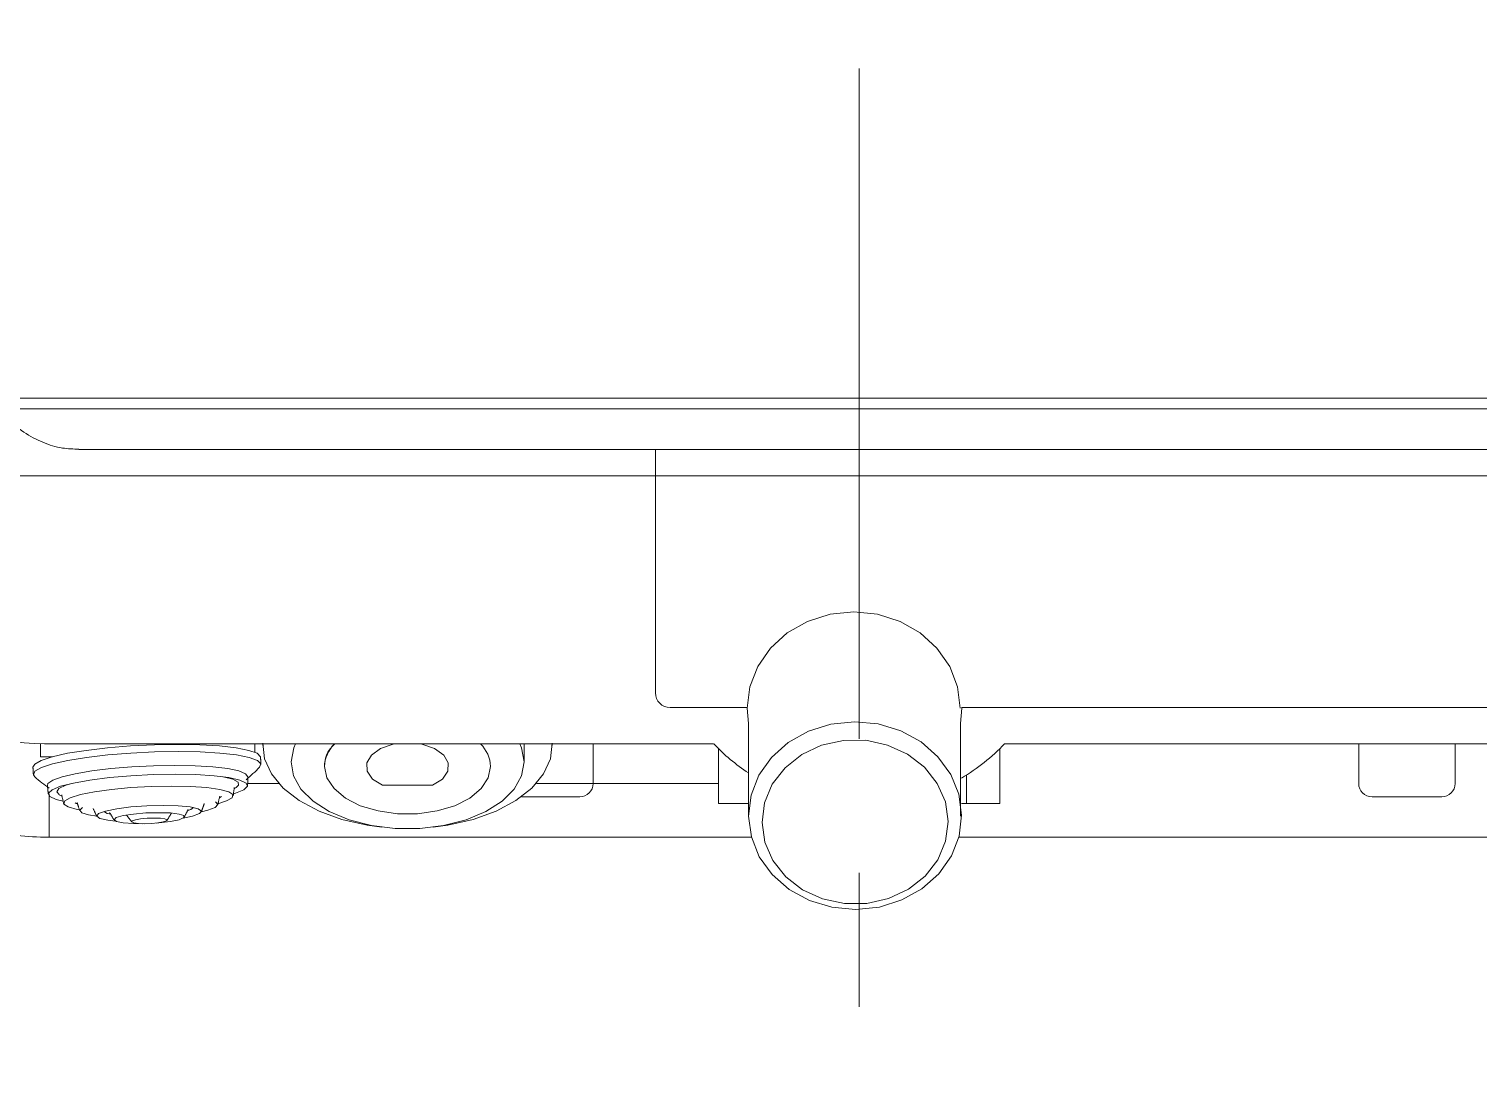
# Model space of a CAD drawing. Extents: x 1268 to 7307, y -579 to 1973.
# Drawn here: x 6010.3 to 6118.4, y 128.2 to 205.8 of the extents above; entities that cross this region are included whole.
import ezdxf

# ---------------------------------------------------------------- set-up
doc = ezdxf.new("R2010")
doc.units = 0
doc.header["$LTSCALE"] = 20
doc.header["$MEASUREMENT"] = 0
doc.linetypes.add('CENTER', pattern=[2, 1.25, -0.25, 0.25, -0.25])
doc.layers.get('0').update_dxf_attribs({"linetype": 'CONTINUOUS'})
doc.layers.add('00_COMPONENTS', color=7, linetype='CONTINUOUS')
doc.layers.add('1', color=7, linetype='CONTINUOUS')

msp = doc.modelspace()

# ---------------------------------------------------------------- linework, layer by layer
at = {"color": 7, "linetype": 'Continuous', "lineweight": 15}
for p, q in [((6057.03, 174.43), (6057.03, 156.27)), ((6058.13, 155.17), (6063.88, 155.17)), ((6063.98, 153.98), (6063.88, 155.12)), ((6079.79, 153.98), (6079.89, 155.12)), ((6079.88, 155.17), (6133.33, 155.17)), ((6063.98, 147.07), (6063.98, 154.01)), ((6079.79, 147.07), (6079.79, 154.01)), ((6012.04, 151.51), (6011.14, 151.51)), ((6011.44, 152.47), (6061.37, 152.47)), ((6047.23, 152.34), (6047.22, 152.47)), ((6052.38, 150.51), (6052.38, 152.47)), ((6052.38, 150.51), (6052.38, 152.47)), ((6061.73, 148.01), (6061.73, 152.11)), ((6061.73, 148.01), (6061.73, 152.11)), ((6082.73, 148.01), (6082.73, 152.11)), ((6082.73, 148.01), (6082.73, 152.11)), ((6083.08, 152.47), (6133.01, 152.47)), ((6109.51, 152.47), (6109.51, 150.51)), ((6109.51, 152.47), (6109.51, 150.51)), ((6116.71, 152.47), (6116.71, 150.51)), ((6116.71, 152.47), (6116.71, 150.51)), ((6026.6, 149.51), (6028.92, 149.51)), ((6026.6, 149.51), (6028.92, 149.51)), ((6036.66, 149.38), (6040.39, 149.38)), ((6048.14, 149.51), (6052.38, 149.51)), ((6048.14, 149.51), (6052.38, 149.51)), ((6052.38, 149.51), (6061.73, 149.51)), ((6052.38, 149.51), (6061.73, 149.51)), ((6080.23, 148.01), (6080.23, 150.13)), ((6080.23, 148.01), (6080.23, 150.13)), ((6051.38, 148.51), (6047.02, 148.51)), ((6051.38, 148.51), (6047.02, 148.51)), ((6115.71, 148.51), (6110.51, 148.51)), ((6115.71, 148.51), (6110.51, 148.51)), ((6063.98, 148.01), (6061.73, 148.01)), ((6063.98, 148.01), (6061.73, 148.01)), ((6080.23, 148.01), (6079.88, 148.01)), ((6080.23, 148.01), (6079.88, 148.01)), ((6080.23, 148.01), (6082.73, 148.01)), ((6080.23, 148.01), (6082.73, 148.01)), ((6064.19, 145.51), (6011.77, 145.51)), ((6064.19, 145.51), (6011.77, 145.51)), ((6132.68, 145.51), (6079.67, 145.51)), ((6132.68, 145.51), (6079.67, 145.51))]:
    msp.add_line(p, q, dxfattribs=at)
at = {"color": 7, "linetype": 'Continuous', "lineweight": 15, "flags": 128}
for points in [[(6072.23, 177.47), (6072.23, 177.48), (6072.23, 177.53), (6072.23, 177.6), (6072.23, 177.69), (6072.23, 177.81), (6072.23, 177.94), (6072.23, 178.09), (6072.23, 178.26)], [(6063.88, 155.12), (6064.08, 156.72), (6064.66, 158.24), (6065.61, 159.6), (6066.87, 160.74), (6068.38, 161.6), (6070.06, 162.13), (6071.83, 162.31), (6073.6, 162.13), (6075.28, 161.6), (6076.78, 160.74), (6078.04, 159.6), (6078.99, 158.24), (6079.58, 156.72), (6079.78, 155.12)], [(6063.98, 147.07), (6064.17, 148.63), (6064.74, 150.12), (6065.68, 151.45), (6066.94, 152.57), (6068.44, 153.41), (6070.11, 153.94), (6071.88, 154.12), (6073.65, 153.95), (6075.34, 153.44), (6076.85, 152.62), (6078.11, 151.51), (6079.07, 150.19), (6079.67, 148.71), (6079.88, 147.15)], [(6036.61, 146.24), (6035.52, 146.39), (6033.63, 146.82), (6031.92, 147.44), (6030.44, 148.23), (6029.24, 149.17), (6028.37, 150.23), (6027.86, 151.35), (6027.73, 152.51)], [(6049.32, 152.51), (6049.19, 151.35), (6048.68, 150.23), (6047.81, 149.17), (6046.62, 148.23), (6045.14, 147.44), (6043.42, 146.82), (6041.53, 146.39), (6040.44, 146.24)], [(6078.88, 146.68), (6078.67, 148.14), (6078.06, 149.52), (6077.1, 150.73), (6075.84, 151.7), (6074.35, 152.38), (6072.73, 152.73), (6071.05, 152.72), (6069.43, 152.36), (6067.95, 151.66), (6066.7, 150.68), (6065.75, 149.46), (6065.17, 148.07), (6064.98, 146.61)], [(6010.57, 150.72), (6010.7, 150.95), (6011.18, 151.23), (6012.01, 151.5), (6013.15, 151.76), (6014.54, 151.98), (6016.14, 152.17), (6017.86, 152.31), (6019.63, 152.39), (6021.38, 152.42), (6023.03, 152.39), (6024.5, 152.31), (6025.74, 152.17), (6026.69, 151.98), (6027.3, 151.76), (6027.55, 151.5), (6027.56, 151.46)], [(6027.49, 150.73), (6027.58, 150.97), (6027.32, 151.23), (6026.71, 151.45), (6025.76, 151.64), (6024.53, 151.78), (6023.05, 151.86), (6021.4, 151.89), (6019.65, 151.86), (6017.88, 151.78), (6016.16, 151.64), (6014.57, 151.45), (6013.17, 151.23), (6012.03, 150.97), (6011.21, 150.7), (6010.72, 150.42), (6010.6, 150.15), (6010.71, 150)], [(6046.9, 152.47), (6047.03, 152.17), (6047.23, 151.13), (6047.04, 150.09), (6046.49, 149.09), (6045.58, 148.19), (6044.36, 147.41), (6042.89, 146.79), (6041.22, 146.37), (6039.44, 146.15), (6037.61, 146.15), (6035.83, 146.37), (6034.17, 146.79), (6032.69, 147.41), (6031.48, 148.19), (6030.57, 149.09), (6030.01, 150.09), (6029.83, 151.13), (6030.03, 152.17), (6030.16, 152.47)], [(6037.62, 152.47), (6037.45, 152.44), (6036.51, 152.12), (6035.83, 151.63), (6035.48, 151.04), (6035.51, 150.42), (6035.92, 149.84), (6036.66, 149.38)], [(6040.39, 149.38), (6041.13, 149.84), (6041.54, 150.42), (6041.57, 151.04), (6041.23, 151.63), (6040.54, 152.12), (6039.6, 152.44), (6039.43, 152.47)], [(6021.17, 150.86), (6019.57, 150.83), (6017.96, 150.75), (6016.39, 150.62), (6014.96, 150.45), (6013.72, 150.24), (6012.74, 150), (6012.05, 149.75), (6011.69, 149.5), (6011.65, 149.35)], [(6026.61, 150.01), (6026.44, 150.24), (6025.94, 150.45), (6025.11, 150.62), (6024, 150.75), (6022.67, 150.83), (6021.17, 150.86)], [(6032.33, 150.78), (6032.51, 149.93), (6033.04, 149.13), (6033.89, 148.42), (6035, 147.85), (6036.33, 147.46), (6037.78, 147.25), (6039.27, 147.25), (6040.73, 147.46), (6042.05, 147.85), (6043.17, 148.42), (6044.02, 149.13), (6044.55, 149.93), (6044.73, 150.78)], [(6044.73, 150.78), (6044.55, 149.93), (6044.02, 149.13), (6043.17, 148.42), (6042.05, 147.85), (6040.73, 147.46), (6039.27, 147.25), (6037.78, 147.25), (6036.33, 147.46), (6035, 147.85), (6033.89, 148.42), (6033.04, 149.13), (6032.51, 149.93), (6032.33, 150.78)], [(6032.33, 150.78), (6032.51, 149.93), (6033.04, 149.13), (6033.89, 148.42), (6035, 147.85), (6036.33, 147.46), (6037.78, 147.25), (6039.27, 147.25), (6040.73, 147.46), (6042.05, 147.85), (6043.17, 148.42), (6044.02, 149.13), (6044.55, 149.93), (6044.73, 150.78)], [(6021.18, 150.2), (6019.54, 150.17), (6017.88, 150.09), (6016.28, 149.95), (6014.82, 149.76), (6013.59, 149.54), (6012.63, 149.3), (6012, 149.04), (6011.73, 148.78), (6011.83, 148.53), (6012.3, 148.31), (6012.83, 148.18)], [(6013.48, 149.52), (6013.03, 149.38), (6012.51, 149.14), (6012.35, 148.89), (6012.54, 148.68)], [(6020.91, 149.32), (6019.4, 149.29), (6017.88, 149.2), (6016.44, 149.07), (6015.16, 148.89), (6014.11, 148.68), (6013.35, 148.44), (6012.94, 148.21), (6012.88, 147.97), (6013.2, 147.76), (6013.86, 147.58), (6014.05, 147.55)], [(6024.38, 148), (6025.02, 148.21), (6025.44, 148.44), (6025.49, 148.68), (6025.18, 148.89), (6024.51, 149.07), (6023.54, 149.2), (6022.32, 149.29), (6020.91, 149.32)], [(6025.53, 148.73), (6025.68, 148.78), (6026.31, 149.04), (6026.58, 149.3), (6026.48, 149.54), (6026.02, 149.76), (6025.2, 149.95), (6024.09, 150.09), (6022.72, 150.17), (6021.18, 150.2)], [(6025.78, 149.26), (6025.91, 149.38), (6025.89, 149.62), (6025.5, 149.83), (6024.77, 150.01), (6024.77, 150.01)], [(6014.26, 147.73), (6014.07, 147.52), (6014.22, 147.33), (6014.72, 147.16), (6015.33, 147.06)], [(6020.3, 147.87), (6019.08, 147.84), (6017.88, 147.76), (6016.82, 147.62), (6015.98, 147.45), (6015.47, 147.26), (6015.33, 147.07), (6015.56, 146.9), (6016.16, 146.77), (6016.73, 146.7)], [(6019.97, 147.33), (6019, 147.31), (6018.07, 147.23), (6017.3, 147.11), (6016.79, 146.96), (6016.62, 146.81), (6016.8, 146.67), (6017.31, 146.57), (6018.08, 146.52), (6018.75, 146.51)], [(6019.78, 146.56), (6019.97, 146.57), (6020.84, 146.67), (6021.49, 146.81), (6021.84, 146.96), (6021.83, 147.11), (6021.48, 147.23), (6020.83, 147.31), (6019.97, 147.33)], [(6021.78, 146.92), (6022.48, 147.07), (6023, 147.26), (6023.14, 147.45), (6022.9, 147.62), (6022.31, 147.76), (6021.41, 147.84), (6020.3, 147.87)], [(6022.07, 147.46), (6022.36, 147.56), (6022.56, 147.71)], [(6023.14, 147.4), (6023.63, 147.52), (6024.17, 147.73), (6024.36, 147.94), (6024.2, 148.13)], [(6079.88, 147.15), (6079.69, 145.59), (6079.11, 144.11), (6078.17, 142.77), (6076.92, 141.66), (6075.42, 140.82), (6073.74, 140.29), (6071.97, 140.11), (6070.2, 140.27), (6068.52, 140.78), (6067, 141.61), (6065.74, 142.71), (6064.78, 144.04), (6064.19, 145.52), (6063.98, 147.07)], [(6019.62, 146.92), (6019.1, 146.91), (6018.61, 146.86), (6018.22, 146.8), (6017.98, 146.72), (6017.94, 146.64), (6018.1, 146.57), (6018.44, 146.53), (6018.9, 146.51), (6019.41, 146.53), (6019.9, 146.57), (6020.3, 146.64), (6020.53, 146.72), (6020.57, 146.8), (6020.41, 146.86), (6020.08, 146.91), (6019.62, 146.92)], [(6064.98, 146.61), (6065.19, 145.14), (6065.79, 143.76), (6066.75, 142.55), (6068.01, 141.58), (6069.5, 140.9), (6071.13, 140.56), (6072.8, 140.56), (6074.43, 140.93), (6075.91, 141.62), (6077.15, 142.6), (6078.1, 143.82), (6078.68, 145.21), (6078.88, 146.68)]]:
    msp.add_lwpolyline(points, dxfattribs=at)
at = {"color": 7, "linetype": 'Continuous', "lineweight": 15}
for centre, radius, start, end in [((6011.44, 167.47), 15, 180, 270), ((6058.13, 156.27), 1.1, 180, 270), ((6034.93, 150.64), 2.61, 135.4999, 176.9566), ((6034.93, 150.64), 2.61, 135.4999, 176.9566), ((6042.12, 150.64), 2.61, 3.0433, 44.5001), ((6042.12, 150.64), 2.61, 3.0433, 44.5001), ((6072.23, 162.82), 15, 223.6389, 236.6336), ((6072.23, 162.82), 15, 300.6633, 316.3611), ((6018.71, 159.16), 12.17, 309.6481, 316.1379), ((6018.71, 159.16), 12.17, 228.8616, 235.3514), ((6018.71, 159.16), 12.17, 304.3844, 305.51), ((6051.38, 149.51), 1, 270, 0), ((6051.38, 149.51), 1, 270, 0), ((6110.51, 149.51), 1, 180, 270), ((6110.51, 149.51), 1, 180, 270), ((6115.71, 149.51), 1, 270, 0), ((6115.71, 149.51), 1, 270, 0), ((6018.71, 159.16), 12.17, 239.4895, 240.6151), ((6018.71, 159.16), 12.17, 298.3117, 299.234), ((6018.71, 159.16), 12.17, 245.7655, 246.6879), ((6016.43, 148.06), 0.844, 229.1498, 267.0828)]:
    msp.add_arc(centre, radius, start, end, dxfattribs=at)
for points, knots in [([(5873.15, 178.5), (5873.28, 178.5), (5873.54, 178.5), (5875.05, 178.5), (5877.41, 178.5), (5880.62, 178.49), (5884.06, 178.49), (5886.77, 178.49), (5888.66, 178.49), (5891.04, 178.49), (5893.85, 178.47), (5897.4, 178.44), (5901.59, 178.42), (5906.74, 178.4), (5912.5, 178.38), (5918.66, 178.36), (5925.03, 178.34), (5932.07, 178.33), (5939.81, 178.31), (5948.24, 178.29), (5957.26, 178.28), (5966.77, 178.27), (5976.37, 178.26), (5985.98, 178.26), (5998.58, 178.26), (6014.45, 178.26), (6033.63, 178.26), (6052.91, 178.26), (6065.79, 178.26), (6072.23, 178.26)], [0, 0, 0, 0, 0.082443, 0.164914, 0.247393, 0.329863, 0.412307, 0.446635, 0.480977, 0.515288, 0.549572, 0.574452, 0.599413, 0.624364, 0.64923, 0.669627, 0.690091, 0.710529, 0.730893, 0.751422, 0.772041, 0.79266, 0.813188, 0.831864, 0.850556, 0.887894, 0.925278, 0.962662, 1, 1, 1, 1]), ([(6072.23, 178.26), (6079.25, 178.26), (6093.31, 178.26), (6114.34, 178.25), (6135.24, 178.25), (6152.34, 178.25), (6165.57, 178.26), (6174.95, 178.27), (6184, 178.28), (6192.64, 178.29), (6200.78, 178.3), (6208.4, 178.32), (6215.44, 178.34), (6222.42, 178.35), (6229.17, 178.37), (6235.57, 178.39), (6241.03, 178.41), (6245.49, 178.43), (6248.84, 178.45), (6251.29, 178.47), (6253.17, 178.48), (6255.34, 178.49), (6257.87, 178.49), (6261.45, 178.49), (6265.22, 178.49), (6267.5, 178.5), (6268.71, 178.5), (6269.48, 178.5), (6270.39, 178.5), (6271.1, 178.5), (6271.24, 178.5), (6271.3, 178.5)], [0, 0, 0, 0, 0.040743, 0.081547, 0.122341, 0.163071, 0.182332, 0.201668, 0.221003, 0.240264, 0.259517, 0.278843, 0.298172, 0.31743, 0.341976, 0.366609, 0.391247, 0.4158, 0.439338, 0.46292, 0.486551, 0.510156, 0.557883, 0.605612, 0.701889, 0.798166, 0.805176, 0.833213, 0.889296, 0.945378, 1, 1, 1, 1]), ([(6072.23, 177.47), (6066.93, 177.47), (6056.32, 177.47), (6040.44, 177.47), (6025.87, 177.47), (6012.57, 177.47), (6000.55, 177.47), (5988.65, 177.47), (5977.49, 177.47), (5967.17, 177.47), (5957.75, 177.47), (5948.8, 177.47), (5940.44, 177.47), (5932.77, 177.47), (5925.79, 177.47), (5919.46, 177.47), (5913.35, 177.47), (5907.63, 177.47), (5902.52, 177.47), (5898.36, 177.47), (5894.82, 177.47), (5892.02, 177.47), (5889.65, 177.47), (5887.77, 177.47), (5884.68, 177.47), (5880.62, 177.47), (5877.05, 177.47), (5874.71, 177.47), (5874.34, 177.47), (5874.15, 177.47)], [0, 0, 0, 0, 0.030841, 0.061695, 0.092537, 0.116115, 0.139723, 0.163281, 0.186791, 0.207202, 0.227703, 0.248205, 0.268618, 0.288884, 0.309224, 0.329589, 0.349889, 0.37467, 0.399537, 0.424413, 0.449208, 0.483543, 0.517905, 0.552299, 0.586678, 0.689991, 0.793339, 0.896687, 1, 1, 1, 1]), ([(6007.95, 177.47), (6008.15, 177.24), (6008.75, 176.55), (6009.87, 175.68), (6011.29, 174.92), (6012.67, 174.49), (6013.59, 174.46), (6014, 174.45)], [0, 0, 0, 0, 0.1165229, 0.3537196, 0.5867509, 0.8142291, 1, 1, 1, 1]), ([(6270.3, 177.47), (6270.12, 177.47), (6269.76, 177.47), (6267.57, 177.47), (6264.26, 177.47), (6260.54, 177.47), (6257.01, 177.47), (6254.47, 177.47), (6252.3, 177.47), (6250.41, 177.47), (6247.95, 177.47), (6244.59, 177.47), (6240.19, 177.47), (6234.83, 177.47), (6228.45, 177.47), (6221.69, 177.47), (6214.82, 177.47), (6207.9, 177.47), (6200.31, 177.47), (6192.19, 177.47), (6183.68, 177.47), (6174.77, 177.47), (6165.43, 177.47), (6152.21, 177.47), (6135.19, 177.47), (6114.39, 177.47), (6093.38, 177.47), (6079.28, 177.47), (6072.23, 177.47)], [0, 0, 0, 0, 0.101134, 0.202335, 0.29779, 0.393246, 0.441137, 0.489028, 0.513121, 0.537241, 0.56131, 0.585332, 0.609499, 0.633663, 0.658512, 0.683362, 0.702261, 0.721157, 0.740632, 0.760106, 0.778999, 0.797892, 0.817381, 0.83687, 0.877401, 0.917939, 0.95897, 1, 1, 1, 1]), ([(6072.23, 174.43), (6072.23, 174.44), (6072.23, 174.47), (6072.23, 174.69), (6072.23, 175.01), (6072.23, 175.26), (6072.23, 175.39)], [0, 0, 0, 0, 0.250003, 0.500014, 0.750005, 1, 1, 1, 1]), ([(6072.23, 174.43), (6069.65, 174.43), (6064.5, 174.43), (6057.11, 174.43), (6050.14, 174.43), (6043.65, 174.43), (6037.07, 174.43), (6030.64, 174.43), (6024.46, 174.43), (6018.92, 174.43), (6015.6, 174.43), (6014, 174.43)], [0, 0, 0, 0, 0.108654, 0.217309, 0.316411, 0.415793, 0.514757, 0.637884, 0.761599, 0.885196, 1, 1, 1, 1]), ([(6130.45, 174.43), (6128.95, 174.43), (6125.96, 174.43), (6121.47, 174.43), (6117.14, 174.43), (6112.98, 174.43), (6108.5, 174.43), (6103.68, 174.43), (6098.56, 174.43), (6093.19, 174.43), (6087.6, 174.43), (6082.17, 174.43), (6077.03, 174.43), (6073.83, 174.43), (6072.23, 174.43)], [0, 0, 0, 0, 0.1076675, 0.2156559, 0.2955021, 0.3753262, 0.4570075, 0.5386383, 0.6187676, 0.6989309, 0.7819588, 0.8649811, 0.9322967, 1, 1, 1, 1]), ([(6033.1, 152.47), (6033.03, 152.4), (6032.59, 151.99), (6032.36, 151.39), (6032.33, 150.88), (6032.33, 150.78)], [0, 0, 0, 0, 0.137747, 0.824514, 1, 1, 1, 1]), ([(6011.77, 145.51), (6011.78, 145.59), (6011.79, 145.72), (6011.77, 146.47), (6011.77, 147.2), (6011.78, 147.94), (6011.77, 148.48), (6011.77, 148.74)], [0, 0, 0, 0, 0.342497, 0.563011, 0.717901, 0.863117, 1, 1, 1, 1]), ([(6011.77, 145.51), (6011.77, 145.51), (6010.07, 145.51), (6007.17, 145.8), (6004.23, 146.89), (6002.75, 147.45)], [0, 0, 0, 0, 0.000005, 0.494913, 1, 1, 1, 1]), ([(6011.77, 145.51), (6011.77, 145.51), (6010.07, 145.51), (6007.17, 145.8), (6004.23, 146.89), (6002.75, 147.45)], [0, 0, 0, 0, 0.000005, 0.494913, 1, 1, 1, 1]), ([(6011.77, 145.51), (6011.77, 145.51), (6011.77, 145.52), (6011.77, 145.54), (6011.77, 145.56)], [0, 0, 0, 0, 0.383736, 1, 1, 1, 1])]:
    msp.add_open_spline(points, degree=3, knots=knots, dxfattribs=at)
for points in [[(6072.23, 177.47), (6072.23, 175.39)], [(6011.14, 152.47), (6011.14, 151.51)], [(6011.14, 152.47), (6011.14, 151.51)], [(6027.14, 151.84), (6027.14, 152.47)], [(6027.14, 151.84), (6027.14, 152.47)], [(6027.58, 150.93), (6027.56, 151.46)], [(6027.73, 152.47), (6027.73, 152.34)], [(6047.23, 151.78), (6047.23, 152.34)], [(6047.23, 151.11), (6047.23, 152.34)], [(6049.33, 152.34), (6049.33, 152.47)], [(6010.57, 150.72), (6010.6, 150.19)], [(6052.38, 149.51), (6052.38, 150.51)], [(6052.38, 149.51), (6052.38, 150.51)], [(6109.51, 150.51), (6109.51, 149.51)], [(6109.51, 150.51), (6109.51, 149.51)], [(6116.71, 149.51), (6116.71, 150.51)], [(6116.71, 149.51), (6116.71, 150.51)], [(6011.65, 149.35), (6011.72, 148.7)], [(6026.59, 149.35), (6026.61, 150.01)], [(6012.72, 148.66), (6012.86, 148.02)], [(6024.36, 147.92), (6024.51, 148.56)], [(6025.51, 148.58), (6025.6, 149.22)], [(6013.86, 148.09), (6014.07, 147.47)], [(6015.06, 147.65), (6015.33, 147.05)], [(6016.29, 147.34), (6016.63, 146.78)], [(6017.56, 147.15), (6017.94, 146.64)], [(6020.57, 146.75), (6020.91, 147.3)], [(6021.87, 147), (6022.16, 147.59)], [(6023.14, 147.4), (6023.36, 148.01)]]:
    msp.add_open_spline(points, degree=1, dxfattribs=at)
at = {"layer": '00_COMPONENTS', "color": 7, "linetype": 'Continuous', "lineweight": 0}
for p in [(5876.99, 172.47), (6267.47, 172.47)]:
    msp.add_line(p, (6072.23, 172.47), dxfattribs=at)
at = {"layer": '1', "color": 1, "linetype": 'CENTER', "lineweight": 0, "ltscale": 2}
msp.add_line((6072.23, -247.16), (6072.23, 283.39), dxfattribs=at)

doc.saveas('drawing.dxf')
